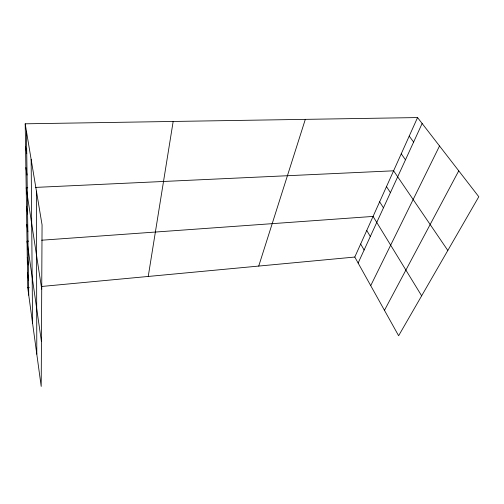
<?xml version="1.0" encoding="UTF-8"?>
<svg xmlns="http://www.w3.org/2000/svg" width="504" height="504" viewBox="0 0 504 504"><rect width="100%" height="100%" fill="white"/><g stroke="black" fill="none" stroke-linecap="round" stroke-linejoin="round"><path stroke-width="0.76" d="M148.233 276.45L173.168 121.458M258.728 266.068L305.317 119.36M417.558 117.571L478.8 196.743L398.62 335.74L354.791 257.046L417.558 117.571L25.2 123.808L27.739 287.771L41.202 386.429L42.065 224.897L25.2 123.808M358.13 263.044L422.138 123.493M370.717 285.648L439.532 145.977M384.464 310.319L458.747 170.825M27.739 287.771L29.27 287.627M41.511 286.48L354.791 257.046M28.558 241.145L27.014 241.258L41.441 341.573M41.668 240.206L373.073 216.418L421.646 295.823M27.758 187.765L26.189 187.834L41.719 289.126M35.589 187.4L393.599 170.806L447.817 250.45M409.216 136.099L413.626 142.052M401.241 153.821L405.481 159.806M386.486 186.619L390.43 192.629M379.644 201.808L383.456 207.824M366.748 230.473L370.314 236.489M360.656 244.005L364.109 250.016M25.546 146.299L26.75 153.714M25.88 167.612L27.046 175.058M26.479 206.501L27.6 213.973M26.756 224.293L27.852 231.758M27.266 257.462L28.319 264.902M27.506 272.947L28.539 280.369M26.429 131.179L28.747 295.161M31.141 159.428L32.571 323.203M36.439 191.167L36.798 354.161"/></g></svg>
